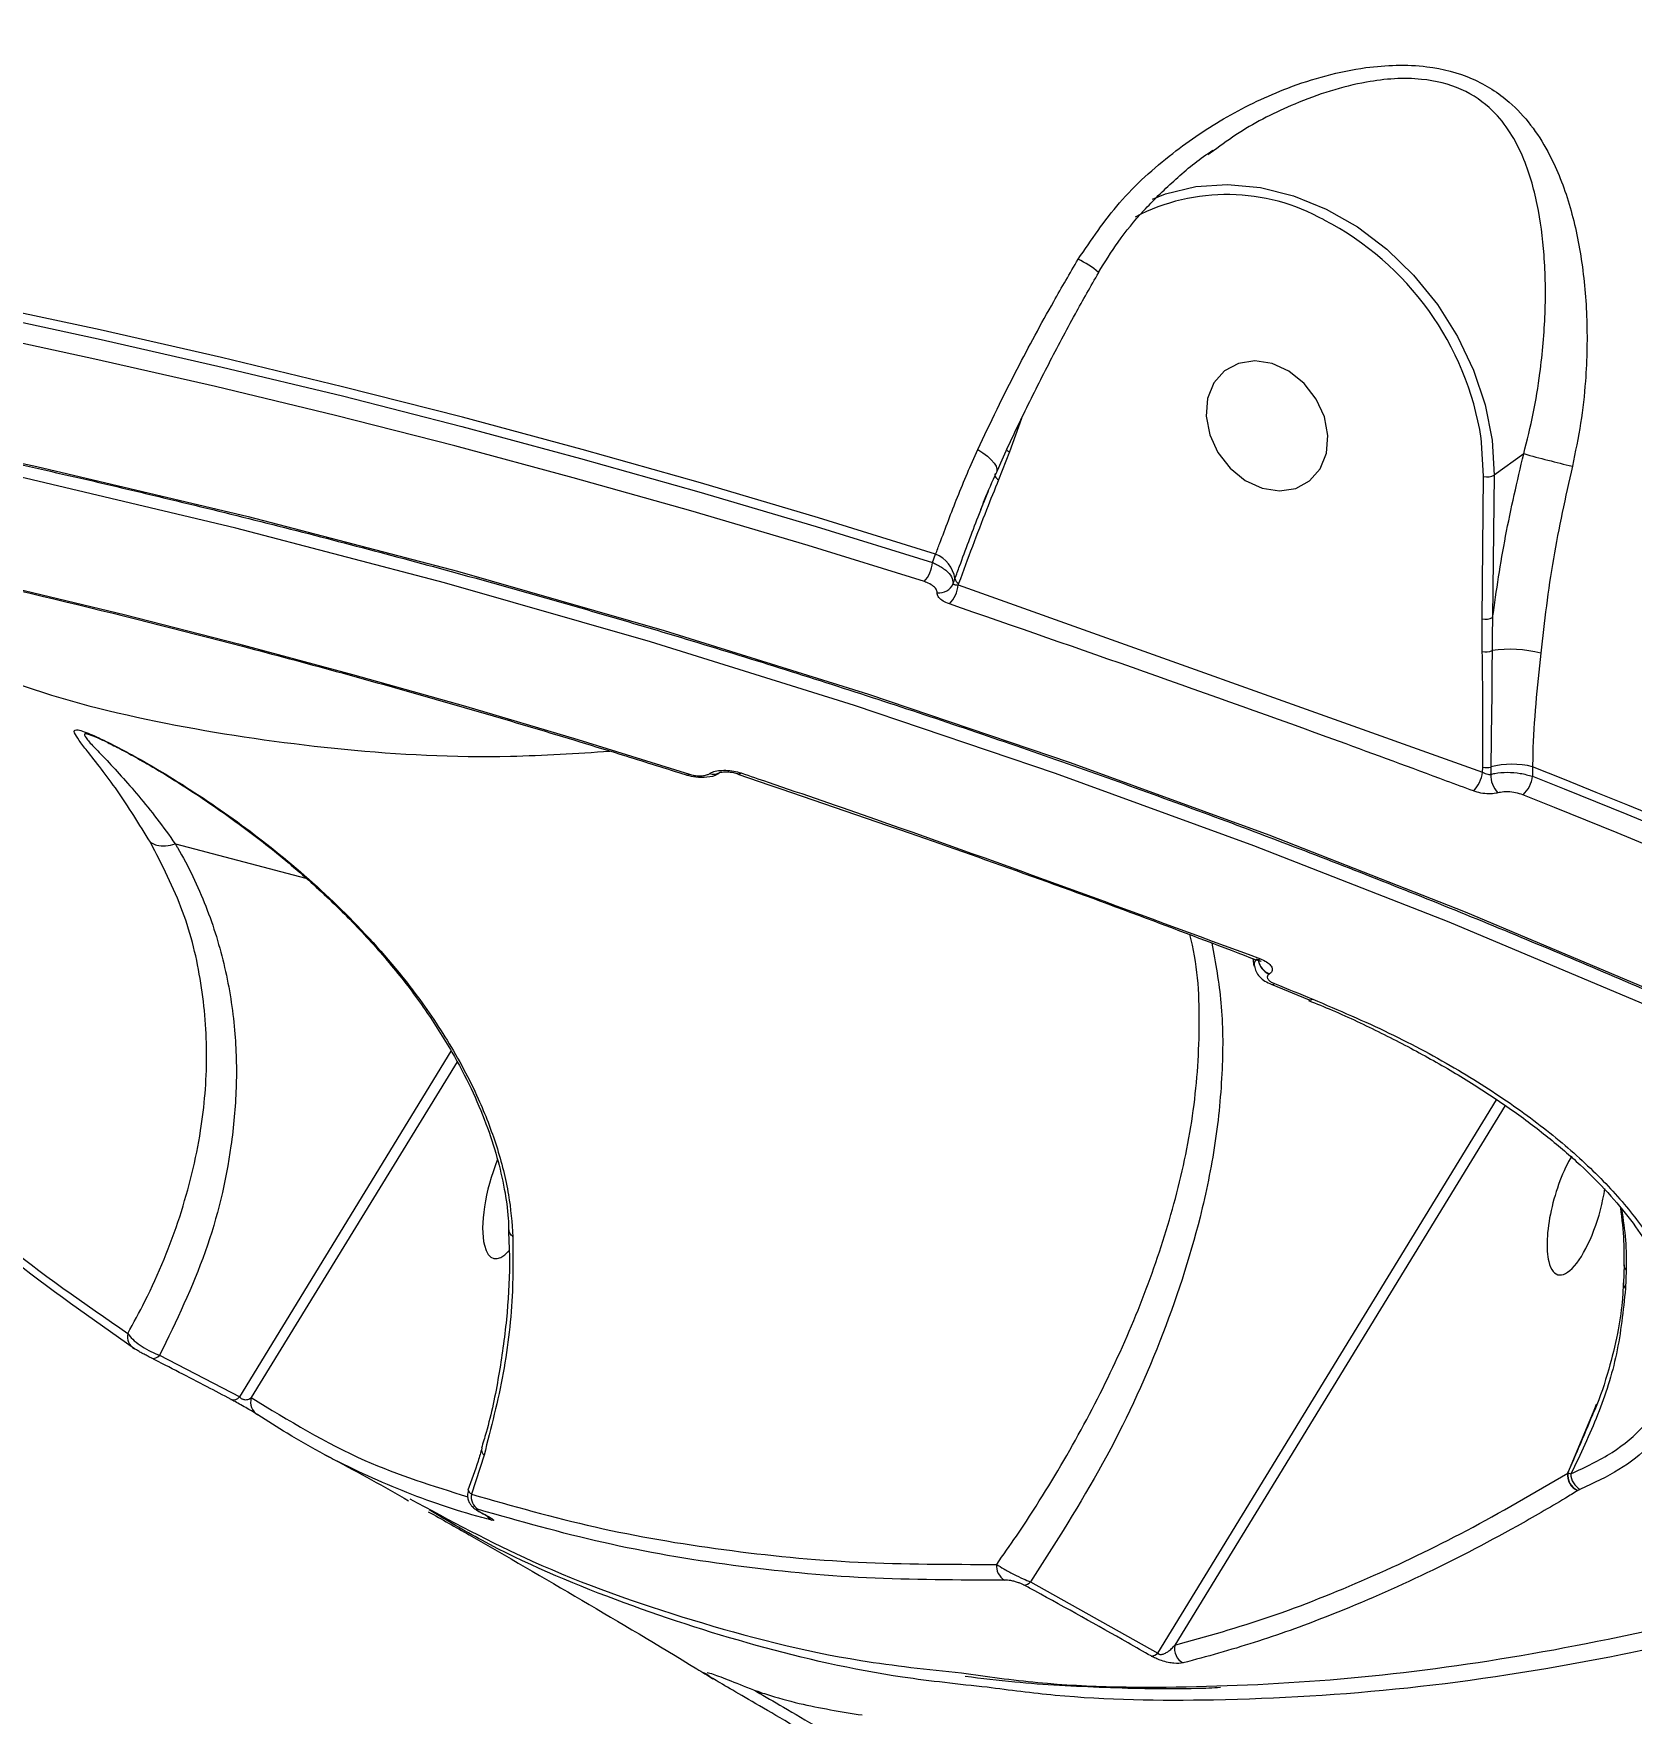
# Model space of a CAD drawing. Header units: millimetres. Extents: x -8422 to 28150, y -6982 to 5510.
# Drawn here: x 22284.9 to 22388.2, y 1035.5 to 1144.2 of the extents above; entities that cross this region are included whole.
import ezdxf

# ---------------------------------------------------------------- set-up
doc = ezdxf.new("R2010")
doc.units = ezdxf.units.MM
for name, color, linetype in [('DIKOM_ОБЪЕКТ', 7, 'Continuous'), ('DIKOM_РАЗМЕР_ЗОНА', 7, 'Continuous'), ('DIKOM_РАЗМЕР_ОБЪЕКТА', 7, 'Continuous')]:
    doc.layers.add(name, color=color, linetype=linetype)
doc.styles.add('style1', font='arial.ttf', dxfattribs={"width": 0.8})
doc.dimstyles.new('1-50', dxfattribs={"dimtxt": 300, "dimasz": 200, "dimexe": 100, "dimexo": 0, "dimgap": 100, "dimtad": 1, "dimdec": 0, "dimtxsty": 'style1', "dimcen": 0, "dimclrd": 7, "dimclre": 7, "dimadec": 1, "dimazin": 2, "dimtfac": 1, "dimtdec": 0, "dimtmove": 1, "dimatfit": 3, "dimfxl": 0, "dimlwd": 25, "dimlwe": 18, "dimarcsym": 0})

# ---------------------------------------------------------------- blocks, each defined once
blk = doc.blocks.new('*D15')
at = {"layer": 'Defpoints', "color": 0, "transparency": 16777216}
for p in [(19380.28, 3651.45), (27070.13, 3651.45), (15204.41, -3115.19)]:
    blk.add_point(p, dxfattribs=at)
at = {"layer": 'DIKOM_РАЗМЕР_ОБЪЕКТА', "color": 7, "lineweight": 18, "transparency": 16777216}
for p, q in [((19380.28, 3651.45), (27170.13, 3651.45)), ((15204.41, -3115.19), (27170.13, -3115.19))]:
    blk.add_line(p, q, dxfattribs=at)
at = {"layer": 'DIKOM_РАЗМЕР_ОБЪЕКТА', "color": 7, "lineweight": 25, "transparency": 16777216}
blk.add_line((27070.13, -2915.19), (27070.13, 3451.45), dxfattribs=at)
at = {"layer": 'DIKOM_РАЗМЕР_ОБЪЕКТА', "color": 7, "transparency": 16777216}
for points in [[(27036.8, 3451.45), (27103.47, 3451.45), (27070.13, 3651.45)], [(27036.8, -2915.19), (27103.47, -2915.19), (27070.13, -3115.19)]]:
    blk.add_solid(points, dxfattribs=at)
at = {"layer": 'DIKOM_РАЗМЕР_ОБЪЕКТА', "color": 0, "transparency": 16777216, "insert": (26816.96, -135.25), "char_height": 300, "attachment_point": 5, "rotation": 90, "style": 'style1'}
blk.add_mtext('6750', dxfattribs=at)
blk = doc.blocks.new('*D16')
at = {"layer": 'Defpoints', "color": 0, "transparency": 16777216}
for p in [(12490, 1387.95), (23986.61, 1004.03), (12490, -5796.5)]:
    blk.add_point(p, dxfattribs=at)
at = {"layer": 'DIKOM_РАЗМЕР_ОБЪЕКТА', "color": 7, "lineweight": 18, "transparency": 16777216}
for p, q in [((12490, 1387.95), (12490, -5896.5)), ((23986.61, 1004.03), (23986.61, -5896.5))]:
    blk.add_line(p, q, dxfattribs=at)
at = {"layer": 'DIKOM_РАЗМЕР_ОБЪЕКТА', "color": 7, "lineweight": 25, "transparency": 16777216}
blk.add_line((23786.61, -5796.5), (12690, -5796.5), dxfattribs=at)
at = {"layer": 'DIKOM_РАЗМЕР_ОБЪЕКТА', "color": 7, "transparency": 16777216}
for points in [[(12690, -5763.17), (12690, -5829.83), (12490, -5796.5)], [(23786.61, -5763.17), (23786.61, -5829.83), (23986.61, -5796.5)]]:
    blk.add_solid(points, dxfattribs=at)
at = {"layer": 'DIKOM_РАЗМЕР_ОБЪЕКТА', "color": 0, "transparency": 16777216, "insert": (18238.3, -5543.33), "char_height": 300, "attachment_point": 5, "style": 'style1'}
blk.add_mtext('11500', dxfattribs=at)
blk = doc.blocks.new('*D14')
at = {"layer": 'Defpoints', "color": 0, "transparency": 16777216}
for p in [(20684.73, 5148.63), (28049.7, 5148.63), (14575.76, -5055.5)]:
    blk.add_point(p, dxfattribs=at)
at = {"layer": 'DIKOM_РАЗМЕР_ЗОНА', "color": 7, "lineweight": 18, "transparency": 16777216}
for p, q in [((20684.73, 5148.63), (28149.7, 5148.63)), ((14575.76, -5055.5), (28149.7, -5055.5))]:
    blk.add_line(p, q, dxfattribs=at)
at = {"layer": 'DIKOM_РАЗМЕР_ЗОНА', "color": 7, "lineweight": 25, "transparency": 16777216}
blk.add_line((28049.7, -4855.5), (28049.7, 4948.63), dxfattribs=at)
at = {"layer": 'DIKOM_РАЗМЕР_ЗОНА', "color": 7, "transparency": 16777216}
for points in [[(28016.36, 4948.63), (28083.03, 4948.63), (28049.7, 5148.63)], [(28016.36, -4855.5), (28083.03, -4855.5), (28049.7, -5055.5)]]:
    blk.add_solid(points, dxfattribs=at)
at = {"layer": 'DIKOM_РАЗМЕР_ЗОНА', "color": 0, "transparency": 16777216, "insert": (27796.52, -63.59), "char_height": 300, "attachment_point": 5, "rotation": 90, "style": 'style1'}
blk.add_mtext('10200', dxfattribs=at)
blk = doc.blocks.new('*D13')
at = {"layer": 'Defpoints', "color": 0, "transparency": 16777216}
for p in [(10490, 1785.06), (25983.09, 460.53), (10490, -6882.5)]:
    blk.add_point(p, dxfattribs=at)
at = {"layer": 'DIKOM_РАЗМЕР_ЗОНА', "color": 7, "lineweight": 18, "transparency": 16777216}
for p, q in [((10490, 1785.06), (10490, -6982.5)), ((25983.09, 460.53), (25983.09, -6982.5))]:
    blk.add_line(p, q, dxfattribs=at)
at = {"layer": 'DIKOM_РАЗМЕР_ЗОНА', "color": 7, "lineweight": 25, "transparency": 16777216}
blk.add_line((25783.09, -6882.5), (10690, -6882.5), dxfattribs=at)
at = {"layer": 'DIKOM_РАЗМЕР_ЗОНА', "color": 7, "transparency": 16777216}
for points in [[(10690, -6849.17), (10690, -6915.83), (10490, -6882.5)], [(25783.09, -6849.17), (25783.09, -6915.83), (25983.09, -6882.5)]]:
    blk.add_solid(points, dxfattribs=at)
at = {"layer": 'DIKOM_РАЗМЕР_ЗОНА', "color": 0, "transparency": 16777216, "insert": (18236.55, -6629.33), "char_height": 300, "attachment_point": 5, "style": 'style1'}
blk.add_mtext('15500', dxfattribs=at)

msp = doc.modelspace()

# ---------------------------------------------------------------- linework, layer by layer
at = {"layer": 'DIKOM_ОБЪЕКТ', "color": 7, "linetype": 'Continuous', "lineweight": 15}
for p, q in [((22361.22, 1136.61), (22360.84, 1136.34)), ((22348.79, 1119.28), (22348, 1117.12)), ((22348, 1117.12), (22347.3, 1115.31)), ((22381.28, 1117), (22379.37, 1115.61)), ((22378.59, 1106.32), (22378.69, 1115.54)), ((22379.37, 1115.61), (22379.27, 1106.39)), ((22343.03, 1109.96), (22343.23, 1110.5)), ((22344.72, 1108.61), (22344.68, 1108.51)), ((22344.68, 1108.51), (22378.62, 1096.38)), ((22378.6, 1104.2), (22378.59, 1106.32)), ((22328.59, 1096.29), (22328.61, 1096.3)), ((22330.44, 1096.29), (22330.45, 1096.29)), ((22378.62, 1096.38), (22378.63, 1096.72)), ((22379.15, 1096.72), (22379.15, 1096.25)), ((22381.86, 1096.73), (22381.85, 1096.12)), ((22294.04, 1091.74), (22302.47, 1089.53)), ((22363.76, 1084.32), (22363.82, 1083.83)), ((22364.03, 1084.26), (22364.04, 1084.26)), ((22364.83, 1083.33), (22364.82, 1083.32)), ((22364.94, 1082.66), (22367.41, 1081.66)), ((22298.2, 1055.95), (22311.89, 1078.33)), ((22312.26, 1077.64), (22298.95, 1055.9)), ((22357.61, 1039.37), (22379.53, 1075.18)), ((22380.08, 1074.81), (22358.7, 1039.87)), ((22387.78, 1064.5), (22387.73, 1063.32)), ((22387.91, 1064.16), (22387.87, 1062.97)), ((22293.02, 1058.64), (22298.2, 1055.95)), ((22384.13, 1051.01), (22386.01, 1055.49)), ((22314.01, 1052.17), (22313.19, 1049.65)), ((22384.14, 1051.03), (22384.52, 1051.9)), ((22384.13, 1051.01), (22384.14, 1051.03)), ((22384.14, 1051.03), (22384.34, 1050.97)), ((22384.79, 1049.89), (22384.77, 1049.88)), ((22384.95, 1049.97), (22384.79, 1049.89)), ((22349.37, 1043.97), (22357.61, 1039.37)), ((22331.66, 1036.91), (22331.76, 1036.87)), ((22331.78, 1036.85), (22331.66, 1036.91)), ((22331.76, 1036.87), (22331.78, 1036.86)), ((22331.95, 1036.79), (22331.95, 1036.79))]:
    msp.add_line(p, q, dxfattribs=at)
at = {"layer": 'DIKOM_ОБЪЕКТ', "color": 7, "linetype": 'Continuous', "lineweight": 15, "flags": 128}
for points in [[(22357.26, 1133.49), (22358.1, 1133.82), (22360.06, 1134.29), (22362.12, 1134.43), (22364.24, 1134.23), (22366.38, 1133.69), (22368.49, 1132.84), (22370.52, 1131.68), (22372.42, 1130.24), (22374.16, 1128.56), (22375.7, 1126.67), (22377, 1124.6), (22378.04, 1122.42), (22378.79, 1120.16), (22379.24, 1117.87), (22379.37, 1115.61)], [(22436.6, 1057.76), (22425.01, 1064.08), (22413.19, 1070.13), (22401.15, 1075.91), (22388.9, 1081.43), (22376.45, 1086.67), (22363.81, 1091.63), (22350.98, 1096.31), (22337.97, 1100.71), (22324.79, 1104.82), (22311.45, 1108.65), (22297.95, 1112.18), (22284.32, 1115.41), (22270.55, 1118.35), (22256.65, 1120.99), (22242.64, 1123.33), (22228.52, 1125.37), (22214.31, 1127.11), (22200, 1128.54), (22185.62, 1129.67), (22171.17, 1130.49), (22156.65, 1131.01)], [(22157.02, 1131.82), (22171.58, 1131.3), (22186.08, 1130.48), (22200.51, 1129.35), (22214.85, 1127.91), (22229.11, 1126.17), (22243.27, 1124.12), (22257.33, 1121.78), (22271.26, 1119.13), (22285.08, 1116.18), (22298.75, 1112.93), (22312.29, 1109.39), (22325.67, 1105.56), (22338.89, 1101.43), (22351.93, 1097.02), (22364.8, 1092.33), (22377.49, 1087.35), (22389.98, 1082.09), (22402.26, 1076.56), (22414.33, 1070.76), (22426.19, 1064.69), (22437.81, 1058.35)], [(22343.23, 1110.5), (22335.65, 1112.85), (22328.02, 1115.11), (22320.35, 1117.28), (22312.62, 1119.36), (22304.85, 1121.34), (22297.03, 1123.22), (22289.16, 1125.02), (22281.26, 1126.71)], [(22281.37, 1126.09), (22289.23, 1124.4), (22297.06, 1122.61), (22304.84, 1120.74), (22312.57, 1118.77), (22320.26, 1116.7), (22327.9, 1114.54), (22335.49, 1112.3), (22343.03, 1109.96)], [(22342.5, 1108.72), (22334.98, 1111.06), (22327.4, 1113.3), (22319.78, 1115.45), (22312.11, 1117.51), (22304.39, 1119.48), (22296.63, 1121.35), (22288.82, 1123.13), (22280.98, 1124.82)], [(22364.35, 1114.77), (22365.47, 1114.59), (22366.53, 1114.76), (22367.43, 1115.25), (22368.12, 1116.03), (22368.52, 1117.04), (22368.61, 1118.19), (22368.39, 1119.39), (22367.86, 1120.54), (22367.07, 1121.55), (22366.09, 1122.34), (22365, 1122.84), (22363.88, 1123.02), (22362.83, 1122.85), (22361.92, 1122.36), (22361.24, 1121.58), (22360.83, 1120.58), (22360.74, 1119.43), (22360.97, 1118.23), (22361.5, 1117.08), (22362.28, 1116.06), (22363.26, 1115.27), (22364.35, 1114.77)], [(22378.69, 1115.54), (22378.56, 1117.73), (22378.53, 1118)], [(22345.95, 1117.28), (22346.29, 1117.06), (22346.58, 1116.84), (22346.83, 1116.61), (22347.01, 1116.39), (22347.14, 1116.19), (22347.19, 1116), (22347.18, 1115.84), (22347.17, 1115.82)], [(22347.1, 1115.71), (22347.07, 1115.67), (22347.06, 1115.62), (22347.07, 1115.57), (22347.09, 1115.52), (22347.12, 1115.46), (22347.17, 1115.41), (22347.23, 1115.36), (22347.3, 1115.31)], [(22268.24, 1111.71), (22275.78, 1110.09), (22283.27, 1108.39), (22290.73, 1106.59), (22298.13, 1104.7), (22305.5, 1102.72), (22312.81, 1100.66), (22320.08, 1098.5), (22327.3, 1096.26)], [(22381.85, 1096.12), (22383.89, 1095.31), (22385.93, 1094.49), (22387.96, 1093.66), (22389.99, 1092.82), (22392.02, 1091.98), (22394.03, 1091.13), (22396.05, 1090.27), (22398.06, 1089.41)], [(22398.18, 1089.97), (22396.16, 1090.84), (22394.13, 1091.7), (22392.1, 1092.56), (22390.06, 1093.41), (22388.02, 1094.25), (22385.97, 1095.08), (22383.92, 1095.91), (22381.86, 1096.73)], [(22397.4, 1088.22), (22395.4, 1089.08), (22393.39, 1089.93), (22391.38, 1090.78), (22389.36, 1091.62), (22387.33, 1092.46), (22385.3, 1093.29), (22383.27, 1094.11), (22381.23, 1094.92)], [(22365.16, 1082.7), (22365.47, 1082.57), (22365.78, 1082.45), (22366.09, 1082.33), (22366.4, 1082.2), (22366.71, 1082.08), (22367.02, 1081.95), (22367.32, 1081.83), (22367.63, 1081.7)], [(22387.87, 1062.97), (22387.76, 1063.17), (22387.74, 1063.33)], [(22331.95, 1036.79), (22331.92, 1036.8), (22331.76, 1036.87)], [(22331.95, 1036.79), (22331.93, 1036.79), (22331.78, 1036.86)]]:
    msp.add_lwpolyline(points, dxfattribs=at)
at = {"layer": 'DIKOM_ОБЪЕКТ', "color": 7, "linetype": 'Continuous', "lineweight": 15}
for centre, radius, start, end in [((22362.08, 1120.99), 12.79, 60.583, 117.6732), ((22359.48, 1115.02), 19.28, 8.8752, 62.5537), ((22349.53, 1123.67), 6.61, 50.0446, 63.7187), ((22348.31, 1117.66), 0.626, 220.452, 240.6098), ((22398.3, 1176.44), 61.82, 254.023, 257.0343), ((22378.94, 1116.45), 0.949, 255.085, 297.2878), ((22342.48, 1108.62), 2.02, 8.5732, 68.4725), ((22340.9, 1110.14), 2.13, 318.3551, 355.1155), ((22343.45, 1108.98), 0.992, 263.0669, 337.4881), ((22342.68, 1108.69), 2.01, 315.6839, 354.8791), ((22344.87, 1108.97), 0.393, 187.527, 247.0371), ((22378.83, 1107.24), 0.949, 255.0851, 297.2876), ((22378.82, 1105.25), 1.08, 258.3227, 292.6752), ((22380.4, 1096.06), 8.28, 76.1646, 98.0569), ((22327.16, 1096.41), 0.211, 257.4805, 312.3592), ((22328.86, 1097.01), 0.764, 249.8199, 302.7741), ((22328.87, 1097.02), 0.766, 249.8568, 301.9722), ((22330.49, 1096.51), 0.232, 258.0295, 310.0371), ((22376.54, 1096.64), 2.09, 315.2421, 352.911), ((22378.88, 1097.82), 1.14, 257.292, 284.1531), ((22380.52, 1091.2), 5.7, 76.4462, 103.9039), ((22380.73, 1096.17), 1.58, 177.0805, 225.0675), ((22379.87, 1096.38), 2, 313.0744, 352.6249), ((22364.09, 1084.48), 0.228, 257.2571, 310.7122), ((22365.27, 1084.41), 1.18, 189.2621, 247.5906), ((22365.27, 1084.41), 1.17, 189.8714, 247.7936), ((22365.01, 1082.9), 0.251, 254.9872, 306.4788), ((22367.48, 1081.9), 0.251, 253.0217, 306.3466), ((22291.81, 1059.84), 0.879, 166.6004, 241.1196), ((22292.63, 1058.93), 0.485, 250.9734, 323.915), ((22297.8, 1056.25), 0.497, 250.4294, 322.5816), ((22299.84, 1055.6), 0.938, 161.5258, 240.2613), ((22314.35, 1052.54), 0.498, 169.196, 227.0907), ((22385.21, 1050.88), 1.09, 173.0757, 246.3308), ((22385.22, 1050.89), 1.09, 172.3909, 246.9102), ((22385.46, 1050.97), 1.13, 179.772, 242.7266), ((22314.12, 1049.48), 0.945, 169.1415, 240.2027), ((22314.94, 1048.78), 0.917, 215.6655, 242.9659), ((22348.21, 1044.99), 1.04, 173.2611, 239.4597), ((22348.88, 1044.45), 0.682, 275.5054, 315.7976), ((22359.73, 1039.66), 1.05, 168.7451, 242.7686), ((22357.12, 1039.87), 0.699, 274.0507, 314.2331)]:
    msp.add_arc(centre, radius, start, end, dxfattribs=at)
for centre, start_param, end_param in [((22315.85, 1069.37), 1.225592, 2.599381), ((22384.72, 1068.32), 0.859856, 2.599381), ((22384.72, 1068.32), 2.599381, 5.057238), ((22315.85, 1069.37), 2.599381, 3.712893)]:
    msp.add_ellipse(centre, major_axis=(1.23, 4.46), ratio=0.333605, start_param=start_param, end_param=end_param, dxfattribs=at)
for points, knots in [([(22753.79, 1473.19), (22752.43, 1469.11), (22748.79, 1458.13), (22742.25, 1440.11), (22734.04, 1419.17), (22725.06, 1398.01), (22715.33, 1376.7), (22704.86, 1355.31), (22693.89, 1334.31), (22682.46, 1313.76), (22670.64, 1293.72), (22658.22, 1273.86), (22645.24, 1254.25), (22631.71, 1234.98), (22617.94, 1216.46), (22603.99, 1198.75), (22589.9, 1181.87), (22575.45, 1165.54), (22560.67, 1149.85), (22545.61, 1134.87), (22530.59, 1120.93), (22515.68, 1108.04), (22500.91, 1096.22), (22486.05, 1085.27), (22471.15, 1075.27), (22456.25, 1066.27), (22441.68, 1058.47), (22427.5, 1051.87), (22413.72, 1046.44), (22400.13, 1042.1), (22386.78, 1038.91), (22373.71, 1036.89), (22361.79, 1036.2), (22352.75, 1036.34), (22348.02, 1036.96), (22346.56, 1037.15)], [0, 0, 0, 0, 0.01828, 0.049247, 0.080238, 0.111205, 0.143072, 0.174964, 0.20683, 0.237797, 0.268788, 0.299755, 0.331621, 0.363514, 0.39538, 0.426347, 0.457337, 0.488304, 0.52017, 0.552062, 0.583928, 0.614895, 0.645885, 0.676852, 0.708718, 0.740611, 0.772477, 0.803444, 0.834434, 0.865401, 0.897267, 0.92916, 0.961026, 0.987977, 1, 1, 1, 1]), ([(22352.45, 1129.59), (22353.3, 1130.84), (22355.03, 1133.4), (22358.39, 1136.44), (22362.07, 1138.92), (22365.45, 1140.53), (22368.49, 1141.52), (22370.86, 1142.01), (22373.05, 1142.19), (22375.42, 1142.09), (22378.05, 1141.4), (22380.25, 1139.97), (22381.79, 1138.3), (22383.12, 1136.2), (22384.25, 1133.4), (22385.05, 1129.82), (22385.43, 1125.91), (22385.36, 1122.23), (22385.01, 1118.96), (22384.62, 1117.12), (22384.43, 1116.19)], [0, 0, 0, 0, 0.074113, 0.151035, 0.220599, 0.291728, 0.334335, 0.377547, 0.410055, 0.44326, 0.496251, 0.549084, 0.588536, 0.628978, 0.696114, 0.765006, 0.835435, 0.907628, 0.953437, 1, 1, 1, 1]), ([(22381.28, 1117), (22381.5, 1117.87), (22381.94, 1119.61), (22382.43, 1122.67), (22382.73, 1126.14), (22382.67, 1129.8), (22382.23, 1133.2), (22381.47, 1135.82), (22380.45, 1137.82), (22379.23, 1139.37), (22377.35, 1140.71), (22375.02, 1141.28), (22372.9, 1141.31), (22370.91, 1141.06), (22368.74, 1140.52), (22365.95, 1139.47), (22363.39, 1138.21), (22361.76, 1137.01), (22361.22, 1136.61)], [0, 0, 0, 0, 0.058012, 0.11693, 0.206401, 0.297952, 0.381996, 0.467802, 0.515223, 0.563738, 0.624832, 0.685615, 0.723818, 0.763211, 0.815397, 0.868473, 0.956225, 1, 1, 1, 1]), ([(22353.77, 1128.73), (22354.18, 1129.4), (22355.04, 1130.81), (22356.68, 1132.79), (22358.64, 1134.7), (22360.17, 1136), (22361.08, 1136.59), (22361.19, 1136.66)], [0, 0, 0, 0, 0.214226, 0.452737, 0.702967, 0.963828, 1, 1, 1, 1]), ([(22156.94, 1131.73), (22159.27, 1131.67), (22166.02, 1131.48), (22177.16, 1130.97), (22190.34, 1130.13), (22203.45, 1129.03), (22216.51, 1127.67), (22229.48, 1126.06), (22242.37, 1124.2), (22255.18, 1122.09), (22267.89, 1119.73), (22280.5, 1117.12), (22292.99, 1114.27), (22305.37, 1111.17), (22317.63, 1107.82), (22329.76, 1104.24), (22341.75, 1100.41), (22353.6, 1096.34), (22365.3, 1092.04), (22376.84, 1087.51), (22388.23, 1082.74), (22399.44, 1077.75), (22410.48, 1072.53), (22421.34, 1067.09), (22430.33, 1062.33), (22435.67, 1059.36), (22437.51, 1058.33)], [0, 0, 0, 0, 0.02282, 0.0662, 0.109581, 0.152962, 0.196343, 0.239724, 0.283105, 0.326485, 0.369867, 0.413248, 0.456629, 0.50001, 0.543391, 0.586773, 0.630155, 0.673536, 0.716919, 0.760301, 0.803684, 0.847067, 0.89045, 0.933833, 0.977217, 1, 1, 1, 1]), ([(22345.95, 1117.28), (22346.78, 1119.01), (22348.3, 1122.17), (22350.55, 1126.32), (22351.92, 1128.68), (22352.45, 1129.59)], [0, 0, 0, 0, 0.425117, 0.778081, 1, 1, 1, 1]), ([(22347.18, 1115.82), (22347.27, 1116.02), (22347.81, 1117.25), (22348.92, 1119.59), (22350.53, 1122.81), (22352.15, 1125.87), (22353.27, 1127.84), (22353.78, 1128.73)], [0, 0, 0, 0, 0.047382, 0.294837, 0.543627, 0.793135, 1, 1, 1, 1]), ([(22343.23, 1110.5), (22343.32, 1110.74), (22343.78, 1111.93), (22344.61, 1114.19), (22345.5, 1116.25), (22345.95, 1117.28)], [0, 0, 0, 0, 0.108887, 0.552803, 1, 1, 1, 1]), ([(22379.27, 1106.39), (22379.52, 1108.15), (22380.04, 1111.69), (22380.87, 1115.22), (22381.28, 1117)], [0, 0, 0, 0, 0.496057, 1, 1, 1, 1]), ([(22346.16, 1113.39), (22346.24, 1113.6), (22346.53, 1114.4), (22346.91, 1115.21), (22347.18, 1115.81)], [0, 0, 0, 0, 0.258043, 1, 1, 1, 1]), ([(22384.43, 1116.19), (22383.98, 1114.19), (22383.09, 1110.16), (22382.61, 1106.13), (22382.38, 1104.1)], [0, 0, 0, 0, 0.494243, 1, 1, 1, 1]), ([(22344.48, 1108.92), (22344.58, 1109.19), (22345.07, 1110.52), (22345.77, 1112.41), (22346.42, 1114.03), (22346.64, 1114.58)], [0, 0, 0, 0, 0.141458, 0.70733, 1, 1, 1, 1]), ([(22347.3, 1115.31), (22347.04, 1114.67), (22346.14, 1112.45), (22345.31, 1110.2), (22344.72, 1108.61)], [0, 0, 0, 0, 0.291177, 1, 1, 1, 1]), ([(22268.1, 1111.65), (22270.28, 1111.19), (22276.59, 1109.85), (22286.96, 1107.46), (22299.17, 1104.38), (22311.24, 1101.05), (22320.54, 1098.28), (22325.8, 1096.62), (22327.11, 1096.21)], [0, 0, 0, 0, 0.108268, 0.3141, 0.519934, 0.725767, 0.931605, 1, 1, 1, 1]), ([(22343.03, 1109.96), (22343.11, 1109.92), (22343.44, 1109.77), (22343.91, 1109.47), (22344.31, 1109.03), (22344.35, 1108.74), (22344.36, 1108.6)], [0, 0, 0, 0, 0.109245, 0.407946, 0.703126, 1, 1, 1, 1]), ([(22343.33, 1107.99), (22343.32, 1108.08), (22343.29, 1108.24), (22343.04, 1108.48), (22342.75, 1108.63), (22342.55, 1108.7), (22342.5, 1108.72)], [0, 0, 0, 0, 0.295423, 0.590331, 0.890109, 1, 1, 1, 1]), ([(22344.36, 1108.6), (22344.38, 1108.65), (22344.42, 1108.76), (22344.46, 1108.87), (22344.48, 1108.92)], [0, 0, 0, 0, 0.487691, 1, 1, 1, 1]), ([(22344.36, 1108.6), (22344.37, 1108.58), (22344.39, 1108.54), (22344.49, 1108.51), (22344.6, 1108.5), (22344.67, 1108.51), (22344.68, 1108.51)], [0, 0, 0, 0, 0.286509, 0.589809, 0.913805, 1, 1, 1, 1]), ([(22344.12, 1107.28), (22344.08, 1107.3), (22343.89, 1107.36), (22343.62, 1107.51), (22343.37, 1107.75), (22343.34, 1107.91), (22343.33, 1107.99)], [0, 0, 0, 0, 0.081023, 0.390821, 0.695124, 1, 1, 1, 1]), ([(22378.03, 1095.17), (22377.45, 1095.38), (22374.56, 1096.46), (22363.28, 1100.63), (22352.54, 1104.36), (22344.12, 1107.28)], [0, 0, 0, 0, 0.051227, 0.256125, 1, 1, 1, 1]), ([(22379.27, 1106.39), (22379.26, 1106.08), (22379.24, 1105.37), (22379.24, 1104.66), (22379.23, 1104.26)], [0, 0, 0, 0, 0.435298, 1, 1, 1, 1]), ([(22378.63, 1096.72), (22378.63, 1097.38), (22378.66, 1099.86), (22378.63, 1102.36), (22378.6, 1104.2)], [0, 0, 0, 0, 0.264697, 1, 1, 1, 1]), ([(22379.23, 1104.26), (22379.23, 1103.95), (22379.23, 1102.4), (22379.19, 1099.88), (22379.17, 1097.69), (22379.15, 1096.72)], [0, 0, 0, 0, 0.122282, 0.611438, 1, 1, 1, 1]), ([(22382.38, 1104.1), (22382.15, 1101.9), (22381.89, 1099.41), (22381.86, 1097.01), (22381.86, 1096.73)], [0, 0, 0, 0, 0.882141, 1, 1, 1, 1]), ([(22279.71, 1103.66), (22281.4, 1103), (22286.17, 1101.13), (22294.61, 1099.18), (22304.91, 1097.73), (22314.1, 1097.23), (22320, 1097.61), (22322.15, 1097.75)], [0, 0, 0, 0, 0.133542, 0.375817, 0.618268, 0.860545, 1, 1, 1, 1]), ([(22292.42, 1091.86), (22291.7, 1093.02), (22290.61, 1094.78), (22289.23, 1096.62), (22288.38, 1097.7), (22287.78, 1098.47), (22287.45, 1098.98), (22287.51, 1099.21), (22288.26, 1098.99), (22289.5, 1098.42), (22290.87, 1097.71), (22292.54, 1096.78), (22294.49, 1095.6), (22297.43, 1093.66), (22301.13, 1090.89), (22305.39, 1087.03), (22308.94, 1083.03), (22311.7, 1079.05), (22313.58, 1075.56), (22314.88, 1072.18), (22315.66, 1069.14), (22315.81, 1067.22), (22315.88, 1066.32)], [0, 0, 0, 0, 0.086781, 0.131535, 0.176255, 0.207883, 0.240071, 0.273698, 0.307636, 0.337219, 0.364803, 0.393066, 0.433348, 0.473675, 0.556365, 0.64238, 0.730015, 0.792367, 0.855981, 0.905198, 0.955671, 1, 1, 1, 1]), ([(22288.48, 1098.81), (22288.38, 1098.84), (22288.24, 1098.89), (22288.12, 1098.85), (22288.2, 1098.64), (22288.72, 1098.06), (22289.85, 1096.91), (22291.63, 1094.94), (22293.25, 1092.87), (22294.03, 1091.74), (22294.03, 1091.74)], [0, 0, 0, 0, 0.045813, 0.060846, 0.169177, 0.288341, 0.407928, 0.703595, 0.999757, 1, 1, 1, 1]), ([(22288.49, 1098.82), (22288.49, 1098.82), (22288.48, 1098.82), (22288.7, 1098.75), (22289.15, 1098.55), (22289.87, 1098.2), (22290.78, 1097.74), (22291.5, 1097.33), (22291.89, 1097.11)], [0, 0, 0, 0, 0.056596, 0.18824, 0.350551, 0.537787, 0.74904, 1, 1, 1, 1]), ([(22291.89, 1097.11), (22291.94, 1097.08), (22292.46, 1096.79), (22293.62, 1096.09), (22295.44, 1094.94), (22297.7, 1093.39), (22300.33, 1091.41), (22303.14, 1089.02), (22305.79, 1086.44), (22308.15, 1083.78), (22310.21, 1081.07), (22311.87, 1078.45), (22313.18, 1075.97), (22314.15, 1073.68), (22314.87, 1071.49), (22315.34, 1069.44), (22315.58, 1067.86), (22315.59, 1067.01), (22315.59, 1066.77)], [0, 0, 0, 0, 0.004735, 0.05152, 0.10554, 0.170501, 0.257197, 0.351661, 0.442034, 0.528155, 0.610348, 0.689251, 0.754142, 0.815451, 0.873085, 0.927483, 0.979025, 1, 1, 1, 1]), ([(22327.12, 1096.21), (22327.31, 1096.16), (22327.74, 1096.04), (22328.46, 1096.06), (22328.99, 1096.16), (22329.22, 1096.35), (22329.26, 1096.38)], [0, 0, 0, 0, 0.265255, 0.576082, 0.925726, 1, 1, 1, 1]), ([(22327.3, 1096.26), (22327.3, 1096.26), (22327.4, 1096.22), (22327.61, 1096.17), (22327.9, 1096.15), (22328.17, 1096.16), (22328.42, 1096.2), (22328.54, 1096.26), (22328.59, 1096.29)], [0, 0, 0, 0, 0.004427, 0.219858, 0.435572, 0.568198, 0.793803, 1, 1, 1, 1]), ([(22328.61, 1096.3), (22328.66, 1096.33), (22328.81, 1096.42), (22329.16, 1096.5), (22329.64, 1096.52), (22330.17, 1096.47), (22330.49, 1096.38), (22330.64, 1096.34)], [0, 0, 0, 0, 0.134265, 0.347033, 0.563245, 0.781819, 1, 1, 1, 1]), ([(22329.26, 1096.36), (22329.26, 1096.36), (22329.25, 1096.36), (22329.31, 1096.38), (22329.42, 1096.4), (22329.61, 1096.42), (22329.87, 1096.41), (22330.15, 1096.37), (22330.36, 1096.32), (22330.43, 1096.29), (22330.44, 1096.29)], [0, 0, 0, 0, 0.039126, 0.160602, 0.275003, 0.428909, 0.595147, 0.789168, 0.992843, 1, 1, 1, 1]), ([(22330.43, 1096.25), (22334.13, 1095), (22343.11, 1091.95), (22354.31, 1087.93), (22361.8, 1085.07), (22364.03, 1084.22)], [0, 0, 0, 0, 0.32906, 0.800701, 1, 1, 1, 1]), ([(22330.64, 1096.34), (22331.22, 1096.14), (22334.13, 1095.15), (22345.34, 1091.29), (22355.95, 1087.37), (22364.24, 1084.31)], [0, 0, 0, 0, 0.051714, 0.258554, 1, 1, 1, 1]), ([(22378.62, 1096.38), (22378.68, 1096.35), (22378.78, 1096.29), (22378.95, 1096.25), (22379.07, 1096.24), (22379.14, 1096.25), (22379.15, 1096.25)], [0, 0, 0, 0, 0.313115, 0.619684, 0.917259, 1, 1, 1, 1]), ([(22379.15, 1096.25), (22379.24, 1096.27), (22379.56, 1096.35), (22380.21, 1096.4), (22381.08, 1096.34), (22381.59, 1096.19), (22381.85, 1096.12)], [0, 0, 0, 0, 0.110586, 0.40633, 0.7035, 1, 1, 1, 1]), ([(22379.61, 1095.05), (22379.57, 1095.04), (22379.39, 1095), (22379.02, 1094.97), (22378.5, 1095.02), (22378.19, 1095.12), (22378.03, 1095.17)], [0, 0, 0, 0, 0.085546, 0.389415, 0.694816, 1, 1, 1, 1]), ([(22381.23, 1094.92), (22381.08, 1094.97), (22380.77, 1095.07), (22380.25, 1095.13), (22379.86, 1095.1), (22379.67, 1095.06), (22379.61, 1095.05)], [0, 0, 0, 0, 0.296938, 0.594049, 0.889515, 1, 1, 1, 1]), ([(22290.96, 1060.05), (22291.33, 1060.74), (22292.68, 1063.22), (22294.46, 1067.6), (22295.76, 1072.91), (22296.19, 1077.98), (22295.81, 1082.74), (22294.69, 1087.43), (22293.18, 1090.38), (22292.42, 1091.86)], [0, 0, 0, 0, 0.067071, 0.239028, 0.410951, 0.557938, 0.70533, 0.852129, 1, 1, 1, 1]), ([(22292.42, 1091.86), (22292.44, 1091.84), (22292.56, 1091.76), (22292.87, 1091.63), (22293.4, 1091.58), (22293.82, 1091.69), (22294.03, 1091.74)], [0, 0, 0, 0, 0.065907, 0.317223, 0.658647, 1, 1, 1, 1]), ([(22294.04, 1091.74), (22294.08, 1091.66), (22294.85, 1090.36), (22296.11, 1087.73), (22297.32, 1083.76), (22297.94, 1079.82), (22298.04, 1075.95), (22297.6, 1071.15), (22296.23, 1065.3), (22294.09, 1060.86), (22293.02, 1058.64)], [0, 0, 0, 0, 0.007532, 0.129122, 0.251115, 0.372821, 0.483549, 0.59429, 0.797115, 1, 1, 1, 1]), ([(22294.03, 1091.74), (22294.03, 1091.74), (22294.03, 1091.74), (22294.03, 1091.74), (22294.03, 1091.74), (22294.04, 1091.74)], [0, 0, 0, 0, 0.304771, 0.707619, 1, 1, 1, 1]), ([(22261.69, 1089.96), (22263.76, 1086.94), (22267.89, 1080.89), (22274.93, 1072.99), (22282.54, 1065.89), (22288.15, 1061.99), (22290.96, 1060.05)], [0, 0, 0, 0, 0.248615, 0.497231, 0.748615, 1, 1, 1, 1]), ([(22347.18, 1045.11), (22347.61, 1045.72), (22349.23, 1048.04), (22351.79, 1052.15), (22354.61, 1057.49), (22356.95, 1062.92), (22358.76, 1068.48), (22359.99, 1074.14), (22360.4, 1079.86), (22360.22, 1083.79), (22359.71, 1085.76), (22359.69, 1085.87)], [0, 0, 0, 0, 0.047564, 0.180675, 0.314287, 0.447731, 0.581156, 0.717922, 0.854612, 0.991999, 1, 1, 1, 1]), ([(22361.11, 1085.33), (22361.34, 1084.04), (22361.82, 1081.35), (22361.83, 1077.01), (22361.39, 1072.37), (22360.18, 1066.47), (22357.9, 1059.52), (22354.24, 1051.6), (22350.99, 1046.51), (22349.37, 1043.97)], [0, 0, 0, 0, 0.093019, 0.195034, 0.308423, 0.421839, 0.614335, 0.807347, 1, 1, 1, 1]), ([(22363.88, 1083.83), (22363.86, 1083.9), (22363.83, 1084.07), (22363.96, 1084.22), (22364.03, 1084.31)], [0, 0, 0, 0, 0.413228, 1, 1, 1, 1]), ([(22364.03, 1084.26), (22364.05, 1084.25), (22364.13, 1084.22), (22364.23, 1084.17), (22364.29, 1084.13), (22364.29, 1084.13), (22364.29, 1084.13)], [0, 0, 0, 0, 0.113528, 0.485161, 0.809804, 1, 1, 1, 1]), ([(22364.24, 1084.31), (22364.38, 1084.24), (22364.66, 1084.12), (22364.93, 1083.88), (22365.04, 1083.65), (22364.99, 1083.46), (22364.88, 1083.37), (22364.83, 1083.33)], [0, 0, 0, 0, 0.218212, 0.436723, 0.653016, 0.865758, 1, 1, 1, 1]), ([(22363.86, 1083.85), (22363.89, 1083.72), (22363.94, 1083.46), (22364.19, 1083.13), (22364.52, 1082.85), (22364.81, 1082.73), (22364.95, 1082.67)], [0, 0, 0, 0, 0.224972, 0.462378, 0.729544, 1, 1, 1, 1]), ([(22364.82, 1083.32), (22364.81, 1083.32), (22364.75, 1083.27), (22364.68, 1083.18), (22364.69, 1083.06), (22364.78, 1082.92), (22364.92, 1082.8), (22365.09, 1082.73), (22365.16, 1082.7)], [0, 0, 0, 0, 0.033971, 0.252229, 0.470497, 0.597892, 0.819256, 1, 1, 1, 1]), ([(22367.35, 1081.61), (22367.87, 1081.4), (22369.51, 1080.74), (22372.1, 1079.51), (22375.12, 1077.93), (22377.94, 1076.27), (22380.54, 1074.54), (22382.89, 1072.77), (22384.97, 1070.98), (22386.76, 1069.18), (22388.22, 1067.41), (22389.21, 1066.01), (22389.6, 1065.22), (22389.71, 1064.99)], [0, 0, 0, 0, 0.046411, 0.147708, 0.249922, 0.352754, 0.455841, 0.558659, 0.660798, 0.761919, 0.861776, 0.960281, 1, 1, 1, 1]), ([(22367.63, 1081.7), (22369.31, 1080.98), (22372.65, 1079.55), (22377.06, 1077.16), (22380.93, 1074.66), (22384.23, 1072.08), (22387, 1069.43), (22389.18, 1066.75), (22390.77, 1064.08), (22391.75, 1061.48), (22392.1, 1059), (22391.83, 1056.69), (22390.97, 1054.59), (22389.51, 1052.76), (22387.55, 1051.18), (22385.81, 1050.37), (22384.95, 1049.97)], [0, 0, 0, 0, 0.075109, 0.150215, 0.221283, 0.292578, 0.363646, 0.43477, 0.506123, 0.577249, 0.64834, 0.719658, 0.790751, 0.860428, 0.930319, 1, 1, 1, 1]), ([(22291.39, 1059.07), (22288.62, 1061.01), (22283.07, 1064.89), (22276.44, 1070.86), (22272.78, 1075.15), (22271.42, 1076.75)], [0, 0, 0, 0, 0.385638, 0.771277, 1, 1, 1, 1]), ([(22387.54, 1068.19), (22387.63, 1067.46), (22387.78, 1066.19), (22387.76, 1065.02), (22387.75, 1064.52)], [0, 0, 0, 0, 0.576314, 1, 1, 1, 1]), ([(22387.61, 1068.11), (22387.71, 1067.43), (22387.92, 1066.08), (22387.91, 1064.8), (22387.91, 1064.16)], [0, 0, 0, 0, 0.497736, 1, 1, 1, 1]), ([(22315.59, 1066.75), (22315.62, 1066.03), (22315.7, 1064.11), (22315.5, 1060.95), (22314.99, 1057.3), (22314.42, 1054.52), (22313.94, 1052.97), (22313.84, 1052.64)], [0, 0, 0, 0, 0.155131, 0.41098, 0.668653, 0.928467, 1, 1, 1, 1]), ([(22315.88, 1066.32), (22315.86, 1066.34), (22315.8, 1066.39), (22315.67, 1066.53), (22315.64, 1066.67), (22315.63, 1066.77)], [0, 0, 0, 0, 0.118221, 0.367178, 1, 1, 1, 1]), ([(22315.88, 1066.32), (22315.88, 1065.15), (22315.9, 1062.22), (22315.37, 1057.47), (22314.46, 1053.95), (22314.01, 1052.17)], [0, 0, 0, 0, 0.249555, 0.62257, 1, 1, 1, 1]), ([(22387.91, 1064.16), (22387.9, 1064.18), (22387.82, 1064.29), (22387.75, 1064.41), (22387.79, 1064.51), (22387.79, 1064.51)], [0, 0, 0, 0, 0.154099, 0.95827, 1, 1, 1, 1]), ([(22387.87, 1062.97), (22387.72, 1061.54), (22387.41, 1058.67), (22386.15, 1054.76), (22384.95, 1052.24), (22384.34, 1050.97)], [0, 0, 0, 0, 0.331741, 0.663846, 1, 1, 1, 1]), ([(22387.73, 1063.33), (22387.71, 1062.92), (22387.65, 1061.78), (22387.35, 1059.92), (22386.77, 1057.59), (22386.17, 1055.74), (22385.69, 1054.69), (22385.59, 1054.47)], [0, 0, 0, 0, 0.127184, 0.351306, 0.614061, 0.922863, 1, 1, 1, 1]), ([(22290.96, 1060.05), (22291.05, 1059.93), (22291.24, 1059.68), (22291.73, 1059.29), (22292.3, 1058.95), (22292.74, 1058.74), (22292.97, 1058.66), (22293.02, 1058.64)], [0, 0, 0, 0, 0.243559, 0.487566, 0.719772, 0.941842, 1, 1, 1, 1]), ([(22292.47, 1058.47), (22292.42, 1058.49), (22292.3, 1058.56), (22292.07, 1058.68), (22291.8, 1058.82), (22291.55, 1058.97), (22291.45, 1059.04), (22291.39, 1059.07)], [0, 0, 0, 0, 0.12082, 0.307555, 0.522983, 0.737485, 1, 1, 1, 1]), ([(22297.64, 1055.78), (22297.12, 1056.06), (22295.41, 1056.96), (22293.68, 1057.85), (22292.47, 1058.47)], [0, 0, 0, 0, 0.299631, 1, 1, 1, 1]), ([(22344.9, 1038.08), (22346.54, 1037.85), (22351.43, 1037.17), (22360.08, 1037.09), (22370.73, 1037.67), (22381.77, 1039.19), (22393.11, 1041.58), (22404.67, 1044.83), (22416.4, 1048.92), (22427.04, 1053.26), (22433.83, 1056.46), (22436.6, 1057.76)], [0, 0, 0, 0, 0.061338, 0.183647, 0.306605, 0.429708, 0.552811, 0.675769, 0.796404, 0.91704, 1, 1, 1, 1]), ([(22384.34, 1050.97), (22385.27, 1051.41), (22387.13, 1052.28), (22389.09, 1053.99), (22390.39, 1055.76), (22390.75, 1057.03), (22390.91, 1057.58)], [0, 0, 0, 0, 0.274433, 0.548865, 0.803262, 1, 1, 1, 1]), ([(22298.2, 1055.95), (22298.22, 1055.93), (22298.25, 1055.88), (22298.33, 1055.83), (22298.4, 1055.8), (22298.48, 1055.78), (22298.6, 1055.76), (22298.78, 1055.79), (22298.88, 1055.86), (22298.95, 1055.9)], [0, 0, 0, 0, 0.104569, 0.17405, 0.229849, 0.30475, 0.396764, 0.608634, 1, 1, 1, 1]), ([(22298.95, 1055.9), (22301.36, 1054.43), (22305.86, 1051.69), (22310.71, 1050.18), (22312.95, 1049.49)], [0, 0, 0, 0, 0.537209, 1, 1, 1, 1]), ([(22299.37, 1054.79), (22299.28, 1054.85), (22299.12, 1054.95), (22298.7, 1055.19), (22298.3, 1055.42), (22297.92, 1055.63), (22297.72, 1055.74), (22297.64, 1055.78)], [0, 0, 0, 0, 0.303863, 0.502324, 0.701748, 0.873325, 1, 1, 1, 1]), ([(22314.52, 1047.96), (22314.31, 1048.02), (22313.21, 1048.31), (22310.39, 1049.18), (22306.16, 1050.88), (22302.23, 1052.96), (22300, 1054.38), (22299.37, 1054.79)], [0, 0, 0, 0, 0.041373, 0.206873, 0.538156, 0.869436, 1, 1, 1, 1]), ([(22384.52, 1051.9), (22384.71, 1052.34), (22385.23, 1053.53), (22385.71, 1054.73), (22386, 1055.48)], [0, 0, 0, 0, 0.372042, 1, 1, 1, 1]), ([(22313.87, 1052.62), (22313.79, 1052.35), (22313.53, 1051.44), (22313.2, 1050.54), (22312.96, 1049.91)], [0, 0, 0, 0, 0.303036, 1, 1, 1, 1]), ([(22303.71, 1052.2), (22303.89, 1052.11), (22305.77, 1051.13), (22307.53, 1050.14), (22309.13, 1049.23)], [0, 0, 0, 0, 0.092597, 1, 1, 1, 1]), ([(22358.7, 1039.87), (22360.75, 1040.44), (22364.86, 1041.6), (22371.17, 1044.13), (22377.58, 1047.18), (22381.95, 1049.73), (22384.13, 1051.01)], [0, 0, 0, 0, 0.249268, 0.498536, 0.749268, 1, 1, 1, 1]), ([(22309.2, 1049.36), (22311.81, 1047.95), (22317.62, 1044.81), (22327.4, 1041.38), (22336.67, 1038.96), (22342.72, 1038.31), (22344.9, 1038.08)], [0, 0, 0, 0, 0.241359, 0.537188, 0.832547, 1, 1, 1, 1]), ([(22312.99, 1049.91), (22312.97, 1049.79), (22312.92, 1049.58), (22312.97, 1049.29), (22313.07, 1049.07), (22313.19, 1048.9), (22313.31, 1048.79), (22313.44, 1048.68), (22313.62, 1048.57), (22313.86, 1048.43), (22314.06, 1048.33), (22314.12, 1048.3)], [0, 0, 0, 0, 0.138927, 0.250153, 0.345203, 0.428058, 0.500065, 0.575259, 0.716809, 0.919193, 1, 1, 1, 1]), ([(22313.01, 1049.9), (22313.01, 1049.87), (22313, 1049.81), (22313.13, 1049.7), (22313.19, 1049.65)], [0, 0, 0, 0, 0.531747, 1, 1, 1, 1]), ([(22313.19, 1049.65), (22315.84, 1048.9), (22321.13, 1047.39), (22329.5, 1045.97), (22338.15, 1045.11), (22344.17, 1045.11), (22347.18, 1045.11)], [0, 0, 0, 0, 0.249121, 0.498243, 0.749121, 1, 1, 1, 1]), ([(22384.77, 1049.88), (22384.51, 1049.72), (22383.2, 1048.92), (22379.8, 1046.96), (22374.61, 1044.27), (22368.95, 1041.83), (22363.83, 1039.98), (22360.77, 1039.14), (22359.25, 1038.73)], [0, 0, 0, 0, 0.029989, 0.149947, 0.390056, 0.630166, 0.815083, 1, 1, 1, 1]), ([(22310.4, 1048.52), (22311.28, 1048.03), (22314.56, 1046.17), (22320.34, 1042.8), (22325.61, 1039.68), (22328.47, 1037.92), (22328.82, 1037.71)], [0, 0, 0, 0, 0.145848, 0.544294, 0.944285, 1, 1, 1, 1]), ([(22346.56, 1037.15), (22344.73, 1037.35), (22339.58, 1037.89), (22331.53, 1039.74), (22322.45, 1042.71), (22315.42, 1045.69), (22311.59, 1047.96), (22310.46, 1048.63)], [0, 0, 0, 0, 0.138863, 0.389336, 0.642181, 0.895027, 1, 1, 1, 1]), ([(22313.65, 1048.66), (22313.63, 1048.66), (22313.54, 1048.69), (22313.49, 1048.68), (22313.55, 1048.63), (22313.71, 1048.52), (22313.89, 1048.43), (22313.98, 1048.38)], [0, 0, 0, 0, 0.104362, 0.345384, 0.57597, 0.787773, 1, 1, 1, 1]), ([(22347.68, 1044.09), (22344.69, 1044.09), (22338.7, 1044.1), (22330.06, 1044.95), (22321.66, 1046.38), (22316.32, 1047.9), (22313.65, 1048.66)], [0, 0, 0, 0, 0.249122, 0.498242, 0.749121, 1, 1, 1, 1]), ([(22313.93, 1048.4), (22313.95, 1048.39), (22314.08, 1048.32), (22314.25, 1048.23), (22314.38, 1048.15), (22314.39, 1048.14), (22314.39, 1048.14)], [0, 0, 0, 0, 0.04868, 0.502261, 0.836441, 1, 1, 1, 1]), ([(22313.98, 1048.38), (22314.1, 1048.31), (22314.36, 1048.18), (22314.58, 1048.03), (22314.68, 1047.94), (22314.58, 1047.95), (22314.52, 1047.96)], [0, 0, 0, 0, 0.232197, 0.464021, 0.714016, 1, 1, 1, 1]), ([(22347.18, 1045.11), (22347.32, 1045.01), (22347.61, 1044.83), (22348.23, 1044.49), (22348.86, 1044.19), (22349.22, 1044.04), (22349.37, 1043.97)], [0, 0, 0, 0, 0.28293, 0.567468, 0.811186, 1, 1, 1, 1]), ([(22348.95, 1043.77), (22348.9, 1043.79), (22348.78, 1043.85), (22348.57, 1043.93), (22348.33, 1044.01), (22348, 1044.08), (22347.81, 1044.08), (22347.68, 1044.09)], [0, 0, 0, 0, 0.121244, 0.252335, 0.411582, 0.599402, 1, 1, 1, 1]), ([(22357.17, 1039.18), (22356.68, 1039.46), (22354.19, 1040.88), (22351.45, 1042.41), (22349.18, 1043.64), (22348.95, 1043.77)], [0, 0, 0, 0, 0.183169, 0.915879, 1, 1, 1, 1]), ([(22357.61, 1039.37), (22357.62, 1039.36), (22357.63, 1039.34), (22357.66, 1039.31), (22357.69, 1039.3), (22357.73, 1039.28), (22357.78, 1039.27), (22357.9, 1039.28), (22358.07, 1039.34), (22358.28, 1039.47), (22358.5, 1039.65), (22358.63, 1039.8), (22358.7, 1039.87)], [0, 0, 0, 0, 0.025498, 0.051784, 0.078277, 0.086477, 0.115008, 0.152855, 0.302997, 0.490769, 0.748971, 1, 1, 1, 1]), ([(22359.25, 1038.73), (22359.07, 1038.7), (22358.82, 1038.67), (22358.29, 1038.75), (22357.9, 1038.86), (22357.54, 1038.99), (22357.31, 1039.1), (22357.2, 1039.16), (22357.17, 1039.18)], [0, 0, 0, 0, 0.402991, 0.573307, 0.745157, 0.853325, 0.961719, 1, 1, 1, 1]), ([(22355.65, 1020.9), (22354.11, 1021.93), (22351.04, 1024.01), (22346.79, 1026.78), (22342.91, 1029.26), (22339.44, 1031.42), (22336.34, 1033.3), (22333.69, 1034.87), (22331.51, 1036.14), (22329.84, 1037.11), (22328.69, 1037.78), (22328.39, 1037.99), (22328.24, 1038.09)], [0, 0, 0, 0, 0.104366, 0.208732, 0.307484, 0.406552, 0.505303, 0.604134, 0.703283, 0.802114, 0.900899, 1, 1, 1, 1]), ([(22328.44, 1038.12), (22328.55, 1038.09), (22328.83, 1038.01), (22329.88, 1037.61), (22331.07, 1037.14), (22331.66, 1036.91)], [0, 0, 0, 0, 0.257625, 0.629368, 1, 1, 1, 1]), ([(22345.14, 1037.87), (22346.21, 1037.74), (22349.17, 1037.38), (22354.17, 1037.13), (22358.62, 1037.02), (22361.16, 1037.12), (22361.67, 1037.15)], [0, 0, 0, 0, 0.199491, 0.554904, 0.909583, 1, 1, 1, 1]), ([(22331.45, 1036.99), (22331.98, 1036.68), (22333.06, 1036.05), (22335.31, 1034.74), (22338, 1033.13), (22341.12, 1031.23), (22345.13, 1028.73), (22350.16, 1025.49), (22354.3, 1022.7), (22356.37, 1021.31)], [0, 0, 0, 0, 0.123354, 0.250041, 0.376711, 0.503785, 0.630457, 0.815229, 1, 1, 1, 1]), ([(22331.78, 1036.86), (22331.95, 1036.81), (22332.8, 1036.53), (22334.96, 1035.92), (22337.1, 1035.58), (22338.48, 1035.36)], [0, 0, 0, 0, 0.081682, 0.408422, 1, 1, 1, 1]), ([(22331.78, 1036.85), (22331.79, 1036.85), (22331.84, 1036.82), (22331.9, 1036.8), (22331.95, 1036.79)], [0, 0, 0, 0, 0.164299, 1, 1, 1, 1])]:
    msp.add_open_spline(points, degree=3, knots=knots, dxfattribs=at)

# ---------------------------------------------------------------- dimensions: what is measured, and where the dimension line sits
at = {"layer": 'DIKOM_РАЗМЕР_ЗОНА'}
dim = msp.add_linear_dim(base=(28049.7, 5148.63), p1=(14575.76, -5055.5), p2=(20684.73, 5148.63), angle=270, text='10200', dimstyle='1-50', override={"dimscale": 1, "dimtix": 0, "dimtofl": 1, "dimtmove": 1, "dimatfit": 3}, dxfattribs=at)
dim.commit()
dim.dimension.update_dxf_attribs({"geometry": '*D14', "text_midpoint": (28049.7, -63.59), "dimtype": 160})
dim = msp.add_linear_dim(base=(10490, -6882.5), p1=(25983.09, 460.53), p2=(10490, 1785.06), angle=180, text='15500', dimstyle='1-50', dxfattribs=at)
dim.commit()
dim.dimension.update_dxf_attribs({"geometry": '*D13', "text_midpoint": (18236.55, -6882.5), "dimtype": 160})
at = {"layer": 'DIKOM_РАЗМЕР_ОБЪЕКТА'}
dim = msp.add_linear_dim(base=(27070.13, 3651.45), p1=(15204.41, -3115.19), p2=(19380.28, 3651.45), angle=270, text='6750', dimstyle='1-50', override={"dimscale": 1, "dimtix": 0, "dimtofl": 1, "dimtmove": 1, "dimatfit": 3}, dxfattribs=at)
dim.commit()
dim.dimension.update_dxf_attribs({"geometry": '*D15', "text_midpoint": (27070.13, -135.25), "dimtype": 160})
dim = msp.add_linear_dim(base=(12490, -5796.5), p1=(23986.61, 1004.03), p2=(12490, 1387.95), angle=180, text='11500', dimstyle='1-50', dxfattribs=at)
dim.commit()
dim.dimension.update_dxf_attribs({"geometry": '*D16', "text_midpoint": (18238.3, -5796.5), "dimtype": 160})

doc.saveas('drawing.dxf')
